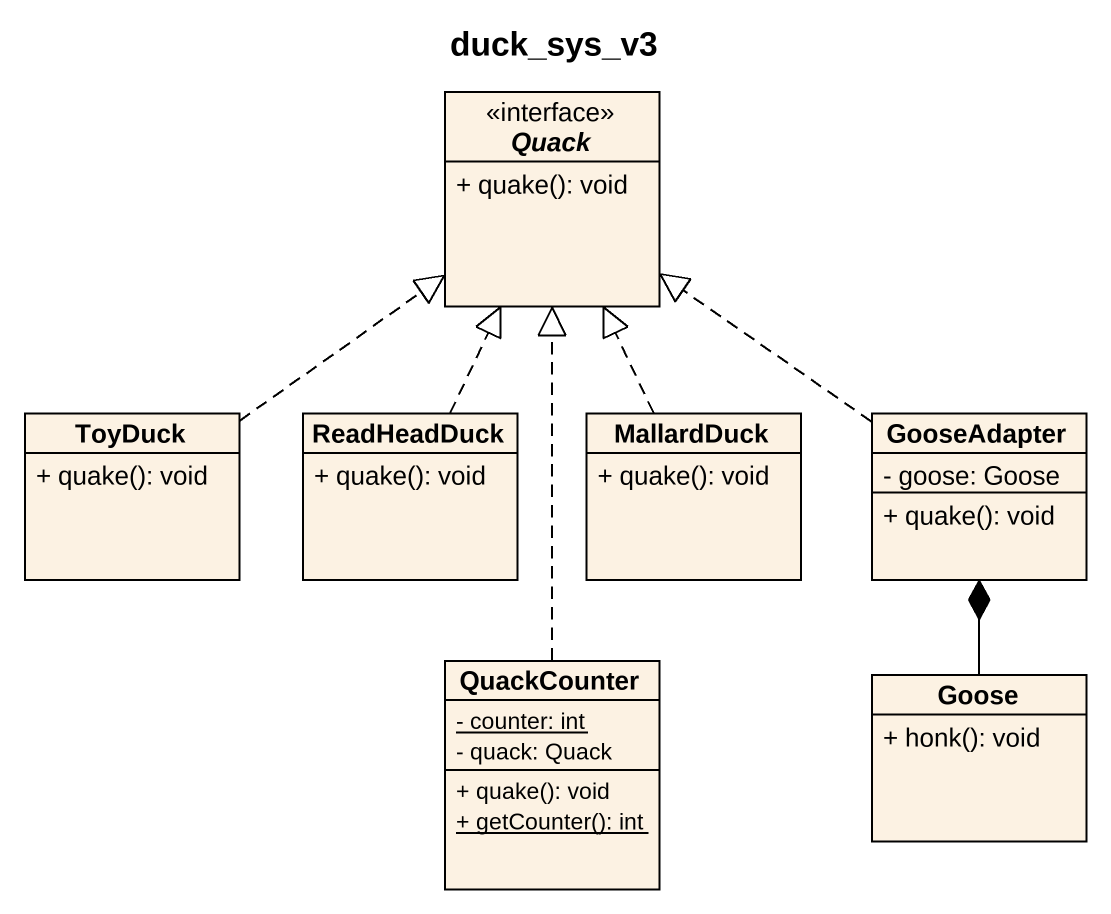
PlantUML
@startuml
title duck_sys_v3
hide circle
hide empty members
skinparam classAttributeIconSize 0
interface Quack {
  + quake(): void
}
class ToyDuck {
  + quake(): void
}
class ReadHeadDuck {
  + quake(): void
}
class MallardDuck {
  + quake(): void
}
class GooseAdapter {
  - goose: Goose
  + quake(): void
}
class QuackCounter {
  {static} - counter: int
  - quack: Quack
  + quake(): void
  {static} + getCounter(): int
}
class Goose {
  + honk(): void
}
ToyDuck .up.|> Quack
ReadHeadDuck .up.|> Quack
MallardDuck .up.|> Quack
GooseAdapter .up.|> Quack
QuackCounter .up.|> Quack
Goose -up-* GooseAdapter
@enduml
